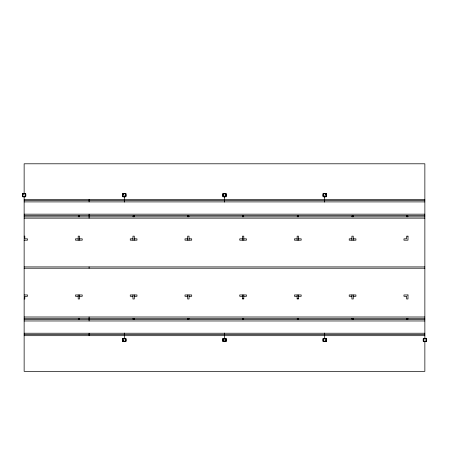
<?xml version="1.0" encoding="UTF-8"?>
<svg xmlns="http://www.w3.org/2000/svg" width="449" height="449" viewBox="0 0 449 449"><rect width="100%" height="100%" fill="white"/><g stroke="black" fill="none" stroke-linecap="round" stroke-linejoin="round"><path stroke-width="0.67" d="M407.08 318.723L407.58 318.936L407.041 318.869M79.277 216.446C79.338 214.745 77.514 217.058 79.198 216.643M78.631 318.537L78.895 319.273L79.333 318.661L78.463 318.661L78.788 319.34L79.277 318.683M134.004 216.558C134.324 214.774 132.124 216.934 133.937 216.643M133.37 216.598L133.258 216.081M134.043 216.266C132.629 217.479 133.987 214.734 133.897 216.598M134.015 318.768C133.561 320.474 132.607 317.595 134.071 318.661C134.128 320.26 132.371 318.184 133.914 318.588M188.726 216.064C188.563 217.726 187.34 215.206 188.754 216.087C189.141 216.126 187.53 216.121 188.064 216.087M187.918 318.762L188.479 319.334L188.81 318.655M188.468 318.459C187.025 319.767 189.989 318.515 188.008 318.577M242.679 318.655L243.004 319.334L243.571 318.97M243.206 319.278C241.725 318.897 244.06 317.752 243.375 319.194M298.231 216.452C298.613 215.189 296.531 216.188 297.76 216.676M298.114 318.537L297.956 319.334L297.418 318.655L298.288 318.655L297.85 319.273L297.474 318.683M352.229 216.266L352.796 215.913L352.684 216.676M352.313 318.588L352.942 318.661L352.695 319.334L352.156 318.655L352.892 318.493L352.892 319.245M407.327 215.98L407.007 216.452L407.063 215.941M407.709 216.452L407.591 215.941M407.591 319.194L406.845 318.869L407.63 318.493L407.434 319.334L407.03 319.245L407.007 318.61M79.265 216.558L78.895 215.857L78.519 216.446M79.293 216.266C78.019 217.518 78.957 214.729 79.248 216.469M78.609 318.869L79.041 318.622L78.895 319.132M79.248 319.071L79.248 318.667M133.813 216.575C132.477 216.581 134.296 215.436 133.78 216.513M134.043 318.869C133.954 319.918 132.764 318.42 133.454 319.177M188.659 216.266L188.546 216.57M188.726 319.071C188.389 318.206 187.542 318.672 188.771 318.869M243.021 216.676L242.757 216.064L243.375 215.935M242.752 216.266L243.296 215.947L243.375 216.598M242.909 215.913C244.032 215.643 243.032 217.383 242.707 216.266M242.971 319.116L243.397 318.869M242.707 318.869C242.954 319.946 244.048 318.481 242.971 318.622M243.465 319.071L243.319 318.515L242.757 318.661M297.552 216.643C299.09 217.12 297.586 214.897 297.474 216.452M297.603 216.126L297.67 216.581M298.114 215.935L298.029 216.581M298.248 216.266C298.052 217.344 296.8 215.862 297.945 215.857M298.164 319.048L298.057 318.515L297.575 318.588M352.308 216.104L352.448 216.513L352.835 216.407M352.875 216.429L352.448 216.02M352.998 216.266L352.414 216.637M352.235 318.661L352.684 319.278M352.875 319.031L352.908 318.683M352.998 318.869L352.588 319.273L352.229 318.869M407.052 216.547C406.586 215.133 408.646 216.586 407.153 216.637M406.923 318.869C408.192 317.611 407.221 320.317 407.024 318.689M407.613 318.869L407.327 319.149M324.756 195.208L324.683 195.248M424.821 339.899L424.939 340.045M188.602 318.998L188.232 319.116M243.341 318.998L242.887 318.998M298.08 318.998L297.564 318.869L298.136 318.7M352.819 318.998L352.342 319.009L352.588 318.582M25.739 195.685L25.739 196.757L22.534 196.757L23 196.292M25.273 194.019L25.739 193.553L25.739 195.152M78.586 216.087L78.895 215.907M79.142 216.407L78.553 216.266M79.333 216.833C80.489 215.301 77.307 215.301 78.457 216.833M125.922 195.685L125.922 196.757L122.717 196.757L123.183 196.292M125.456 194.019L125.922 193.553L125.922 194.619M134.071 216.833C135.228 215.301 132.045 215.301 133.196 216.833M78.457 318.296C77.307 319.834 80.489 319.834 79.333 318.296M188.81 216.833C189.966 215.301 186.784 215.301 187.935 216.833M222.895 196.757L222.895 193.553L226.105 193.553L226.105 196.757L222.895 196.757L223.366 196.292M225.634 194.019L226.105 193.553M133.196 318.296C132.045 319.834 135.228 319.834 134.071 318.296M133.325 318.689L133.634 318.515M133.493 318.622L133.387 319.009L133.78 319.116M243.549 216.839C244.705 215.301 241.523 215.301 242.673 216.839M125.922 339.983L125.922 341.582L122.717 341.582L123.183 341.117M125.456 338.843L125.922 338.378L125.922 339.45M187.935 318.296C186.784 319.834 189.966 319.834 188.81 318.296M188.687 319.048L188.064 319.048M298.097 216.407L297.603 216.407M298.288 216.839C299.444 215.301 296.261 215.301 297.412 216.839M323.078 195.685L323.078 196.757L323.544 196.292M325.817 194.019L326.283 193.553L323.078 193.553L323.078 194.619M242.673 318.296C241.523 319.834 244.705 319.834 243.549 318.296M222.895 341.582L222.895 338.378L226.105 338.378L226.105 341.582L222.895 341.582L223.366 341.117M225.634 338.843L226.105 338.378M352.28 216.087L352.588 215.907M353.026 216.839C354.182 215.301 351 215.301 352.151 216.839M297.412 318.296C296.261 319.834 299.444 319.834 298.288 318.296M298.136 319.031L297.85 319.149M407.473 216.513C407.765 215.374 407.512 217.08 407.041 216.266M407.765 216.839C408.921 215.301 405.739 215.301 406.889 216.839M323.078 339.45L323.078 338.378L326.283 338.378L326.283 341.582L323.078 341.582L323.544 341.117M325.817 338.843L326.283 338.378M352.151 318.296C351 319.834 354.182 319.834 353.026 318.296M406.889 318.296C405.739 319.834 408.921 319.834 407.765 318.296M407.641 319.048L407.019 319.048M423.261 339.45L423.261 338.378L426.466 338.378L426.466 341.582L423.261 341.582L423.727 341.117M426 338.843L426.466 338.378M24.066 195.001L24.179 195.062M224.427 195.001L224.545 195.062M324.722 340.073L324.683 339.887M133.37 215.935L133.897 215.935M79.159 319.194L78.805 319.278M352.325 215.935L352.684 215.857M188.636 319.194L187.996 319.048M242.847 318.537L243.206 318.459M297.586 318.537L297.945 318.459M352.325 318.537L352.852 318.537M407.063 318.537L407.737 318.869L407.507 318.554M133.454 215.958L133.819 215.947M188.518 216.513L188.232 216.513M79.075 319.177L78.715 319.177M188.232 318.622L188.619 318.723M297.67 318.554L298.029 318.554M298.035 319.188L297.67 319.177M352.734 319.116L352.364 318.998M124.317 195.248L124.244 195.208M22.534 196.757L22.534 193.553L25.739 193.553M122.717 196.757L122.717 193.553L125.922 193.553M323.078 196.757L326.283 196.757L326.283 193.553M24.139 199.446L424.861 199.446M24.139 200.596L424.855 200.596M24.139 201.904L424.855 201.904M24.139 214.167L424.855 214.167M24.139 215.475L424.855 215.475M243.476 216.266L242.931 216.581M352.953 216.266L352.768 215.958M24.139 216.839L424.861 216.839M24.139 218.147L424.861 218.147M24.139 236.146L24.818 236.146L24.818 238.823L27.49 238.823L27.49 240.181L24.139 240.181M78.193 238.823L75.522 238.823L75.522 240.181L82.229 240.181L82.229 238.823L79.557 238.823M132.932 238.823L130.261 238.823L130.261 240.181L136.967 240.181L136.967 238.823L134.296 238.823M187.671 238.823L184.999 238.823L184.999 240.181L191.706 240.187L191.706 238.823L189.035 238.823M242.409 238.823L239.738 238.823L239.738 240.187L246.445 240.187L246.445 238.823L243.773 238.823M297.148 238.823L294.477 238.823L294.477 240.187L301.184 240.187L301.184 238.823L298.512 238.823M351.887 238.823L349.215 238.823L349.215 240.187L355.922 240.187L355.922 238.823L353.251 238.823M24.139 266.914L424.861 266.914M24.139 268.221L424.861 268.221M24.139 294.948L27.49 294.948L27.49 296.312L24.818 296.312L24.818 298.983L24.139 298.983M78.193 296.312L75.522 296.312L75.522 294.948L82.229 294.948L82.229 296.312L79.557 296.312M132.932 296.312L130.261 296.312L130.261 294.948L136.967 294.948L136.967 296.312L134.296 296.312M187.671 296.312L184.999 296.312L184.999 294.948L191.706 294.948L191.706 296.312L189.035 296.312M242.409 296.312L239.738 296.312L239.738 294.948L246.445 294.948L246.445 296.312L243.773 296.312M297.148 296.312L294.477 296.312L294.477 294.948L301.184 294.948L301.184 296.312L298.512 296.312M351.887 296.312L349.215 296.312L349.215 294.948L355.922 294.948L355.922 296.312L353.251 296.312M242.409 298.652L243.773 298.652M297.148 298.652L298.512 298.652M24.139 316.988L424.861 316.988M24.139 318.296L424.861 318.296M78.805 318.459L79.159 318.537M297.945 319.278L297.474 319.048M24.139 319.66L424.861 319.66M24.139 320.968L424.861 320.968M24.139 333.231L424.861 333.231M24.139 334.539L424.861 334.539M24.139 335.689L424.861 335.689M122.717 341.582L122.717 338.378L125.922 338.378M188.372 319.132L188.086 318.869M124.317 339.887L124.278 340.073M297.85 215.913L298.136 216.266M243.257 216.02L242.864 216.126L242.971 216.513M188.372 215.98L188.659 216.104M78.895 215.98L79.181 216.266M352.588 318.515L352.903 318.689M133.634 318.582L133.881 319.009L133.409 318.998M352.291 216.643C354.104 216.934 351.898 214.774 352.224 216.558M323.078 193.553L323.544 194.019M325.817 196.292L326.283 196.757M423.261 338.378L423.727 338.843M426 341.117L426.466 341.582M222.895 193.553L223.366 194.019M225.634 196.292L226.105 196.757M323.078 338.378L323.544 338.843M325.817 341.117L326.283 341.582M122.717 193.553L123.183 194.019M125.456 196.292L125.922 196.757M222.895 338.378L223.366 338.843M225.634 341.117L226.105 341.582M22.534 193.553L23 194.019M25.273 196.292L25.739 196.757M122.717 338.378L123.183 338.843M125.456 341.117L125.922 341.582M79.176 318.588L78.693 318.515L78.586 319.048M424.861 338.905L424.861 163.795L24.139 163.795L24.139 193.85M424.861 341.285L424.861 371.34L24.139 371.34L24.139 196.23M423.261 341.582L423.317 339.635A1.583 1.583 0 0 1 426.404 339.635L426.404 340.336A1.583 1.583 0 0 1 423.317 340.336M353.251 240.187L353.251 236.152L351.887 236.152L351.887 240.187M353.251 294.948L353.251 298.983L351.887 298.983L351.887 294.948M324.683 196.23L324.683 202.101M324.683 333.035L324.683 338.535M323.078 341.582L323.14 339.635A1.583 1.583 0 0 1 326.227 339.635L326.227 340.336A1.583 1.583 0 0 1 323.14 340.336M298.512 240.187L298.512 236.152L297.148 236.152L297.148 240.187M298.512 294.948L298.512 298.983L297.148 298.983L297.148 294.948M243.773 240.187L243.773 236.152L242.409 236.152L242.409 240.187M243.773 294.948L243.773 298.983L242.409 298.983L242.409 294.948M224.5 196.23L224.5 202.101M224.5 333.035L224.5 338.535M189.035 240.181L189.035 236.152L187.671 236.152L187.671 240.181M189.035 294.948L189.035 298.983L187.671 298.983L187.671 294.948M134.296 240.181L134.296 236.152L132.932 236.152L132.932 240.181M134.296 294.948L134.296 298.983L132.932 298.983L132.932 294.948M124.317 196.23L124.317 202.101M124.317 333.035L124.317 338.535M89.093 199.446L89.093 201.904M89.093 214.167L89.093 218.147M89.093 266.914L89.093 268.221M89.093 316.988L89.093 320.968M89.093 333.231L89.093 335.689M79.557 240.181L79.557 236.152L78.193 236.152L78.193 240.181M79.557 294.948L79.557 298.983L78.193 298.983L78.193 294.948M222.957 340.336A1.583 1.583 0 0 0 226.043 340.336L226.043 339.635A1.583 1.583 0 0 0 222.957 339.635M122.773 340.336A1.583 1.583 0 0 0 125.86 340.336L125.86 339.635A1.583 1.583 0 0 0 122.773 339.635M122.773 195.5A1.583 1.583 0 0 0 125.86 195.5L125.86 194.799A1.583 1.583 0 0 0 122.773 194.799M222.957 195.5A1.583 1.583 0 0 0 226.043 195.5L226.043 194.799A1.583 1.583 0 0 0 222.957 194.799M22.596 195.5A1.583 1.583 0 0 0 25.683 195.5L25.683 194.799A1.583 1.583 0 0 0 22.596 194.799M187.94 216.059C188.182 217.961 189.579 215.06 187.94 216.059M242.679 216.059C242.92 217.961 244.318 215.06 242.679 216.059M406.895 216.059C407.136 217.961 408.534 215.06 406.895 216.059M224.371 339.887L224.629 340.089L224.371 339.887M407.989 236.152L406.626 236.152L406.626 238.823L403.954 238.823L403.954 240.187L407.989 240.187L407.989 236.152M407.989 294.948L403.954 294.948L403.954 296.312L406.626 296.312L406.626 298.983L407.989 298.983L407.989 294.948M326.227 195.5L326.227 194.799A1.583 1.583 0 0 0 323.14 194.799L323.14 195.5A1.583 1.583 0 0 0 326.227 195.5M223.321 341.257A1.729 1.729 0 0 0 226.189 340.37A1.729 1.729 0 0 0 223.989 338.333A1.729 1.729 0 0 0 223.321 341.257M223.501 341.066A1.47 1.47 0 0 0 225.931 340.314A1.47 1.47 0 0 0 224.068 338.58A1.47 1.47 0 0 0 223.501 341.066M323.505 341.257A1.729 1.729 0 0 0 326.367 340.37A1.729 1.729 0 0 0 324.172 338.333A1.729 1.729 0 0 0 323.505 341.257M323.678 341.066A1.47 1.47 0 0 0 326.114 340.314A1.47 1.47 0 0 0 324.245 338.58A1.47 1.47 0 0 0 323.678 341.066M123.144 341.257A1.729 1.729 0 0 0 126.006 340.37A1.729 1.729 0 0 0 123.806 338.333A1.729 1.729 0 0 0 123.144 341.257M123.318 341.066A1.47 1.47 0 0 0 125.754 340.314A1.47 1.47 0 0 0 123.885 338.58A1.47 1.47 0 0 0 123.318 341.066M423.688 341.257A1.729 1.729 0 0 0 426.55 340.37A1.729 1.729 0 0 0 424.356 338.333A1.729 1.729 0 0 0 423.688 341.257M423.862 341.066A1.47 1.47 0 0 0 426.297 340.314A1.47 1.47 0 0 0 424.428 338.58A1.47 1.47 0 0 0 423.862 341.066M323.505 196.415A1.729 1.729 0 0 0 326.367 195.534A1.729 1.729 0 0 0 324.172 193.497A1.729 1.729 0 0 0 323.505 196.415M323.678 196.224A1.47 1.47 0 0 0 326.114 195.478A1.47 1.47 0 0 0 324.245 193.744A1.47 1.47 0 0 0 323.678 196.224M123.144 196.415A1.729 1.729 0 0 0 126.006 195.534A1.729 1.729 0 0 0 123.806 193.497A1.729 1.729 0 0 0 123.144 196.415M123.318 196.224A1.47 1.47 0 0 0 125.754 195.478A1.47 1.47 0 0 0 123.885 193.744A1.47 1.47 0 0 0 123.318 196.224M223.321 196.415A1.729 1.729 0 0 0 226.189 195.534A1.729 1.729 0 0 0 223.989 193.497A1.729 1.729 0 0 0 223.321 196.415M223.501 196.224A1.47 1.47 0 0 0 225.931 195.478A1.47 1.47 0 0 0 224.068 193.744A1.47 1.47 0 0 0 223.501 196.224M22.961 196.415A1.729 1.729 0 0 0 25.823 195.534A1.729 1.729 0 0 0 23.629 193.497A1.729 1.729 0 0 0 22.961 196.415M23.135 196.224A1.47 1.47 0 0 0 25.571 195.478A1.47 1.47 0 0 0 23.702 193.744A1.47 1.47 0 0 0 23.135 196.224"/></g></svg>
